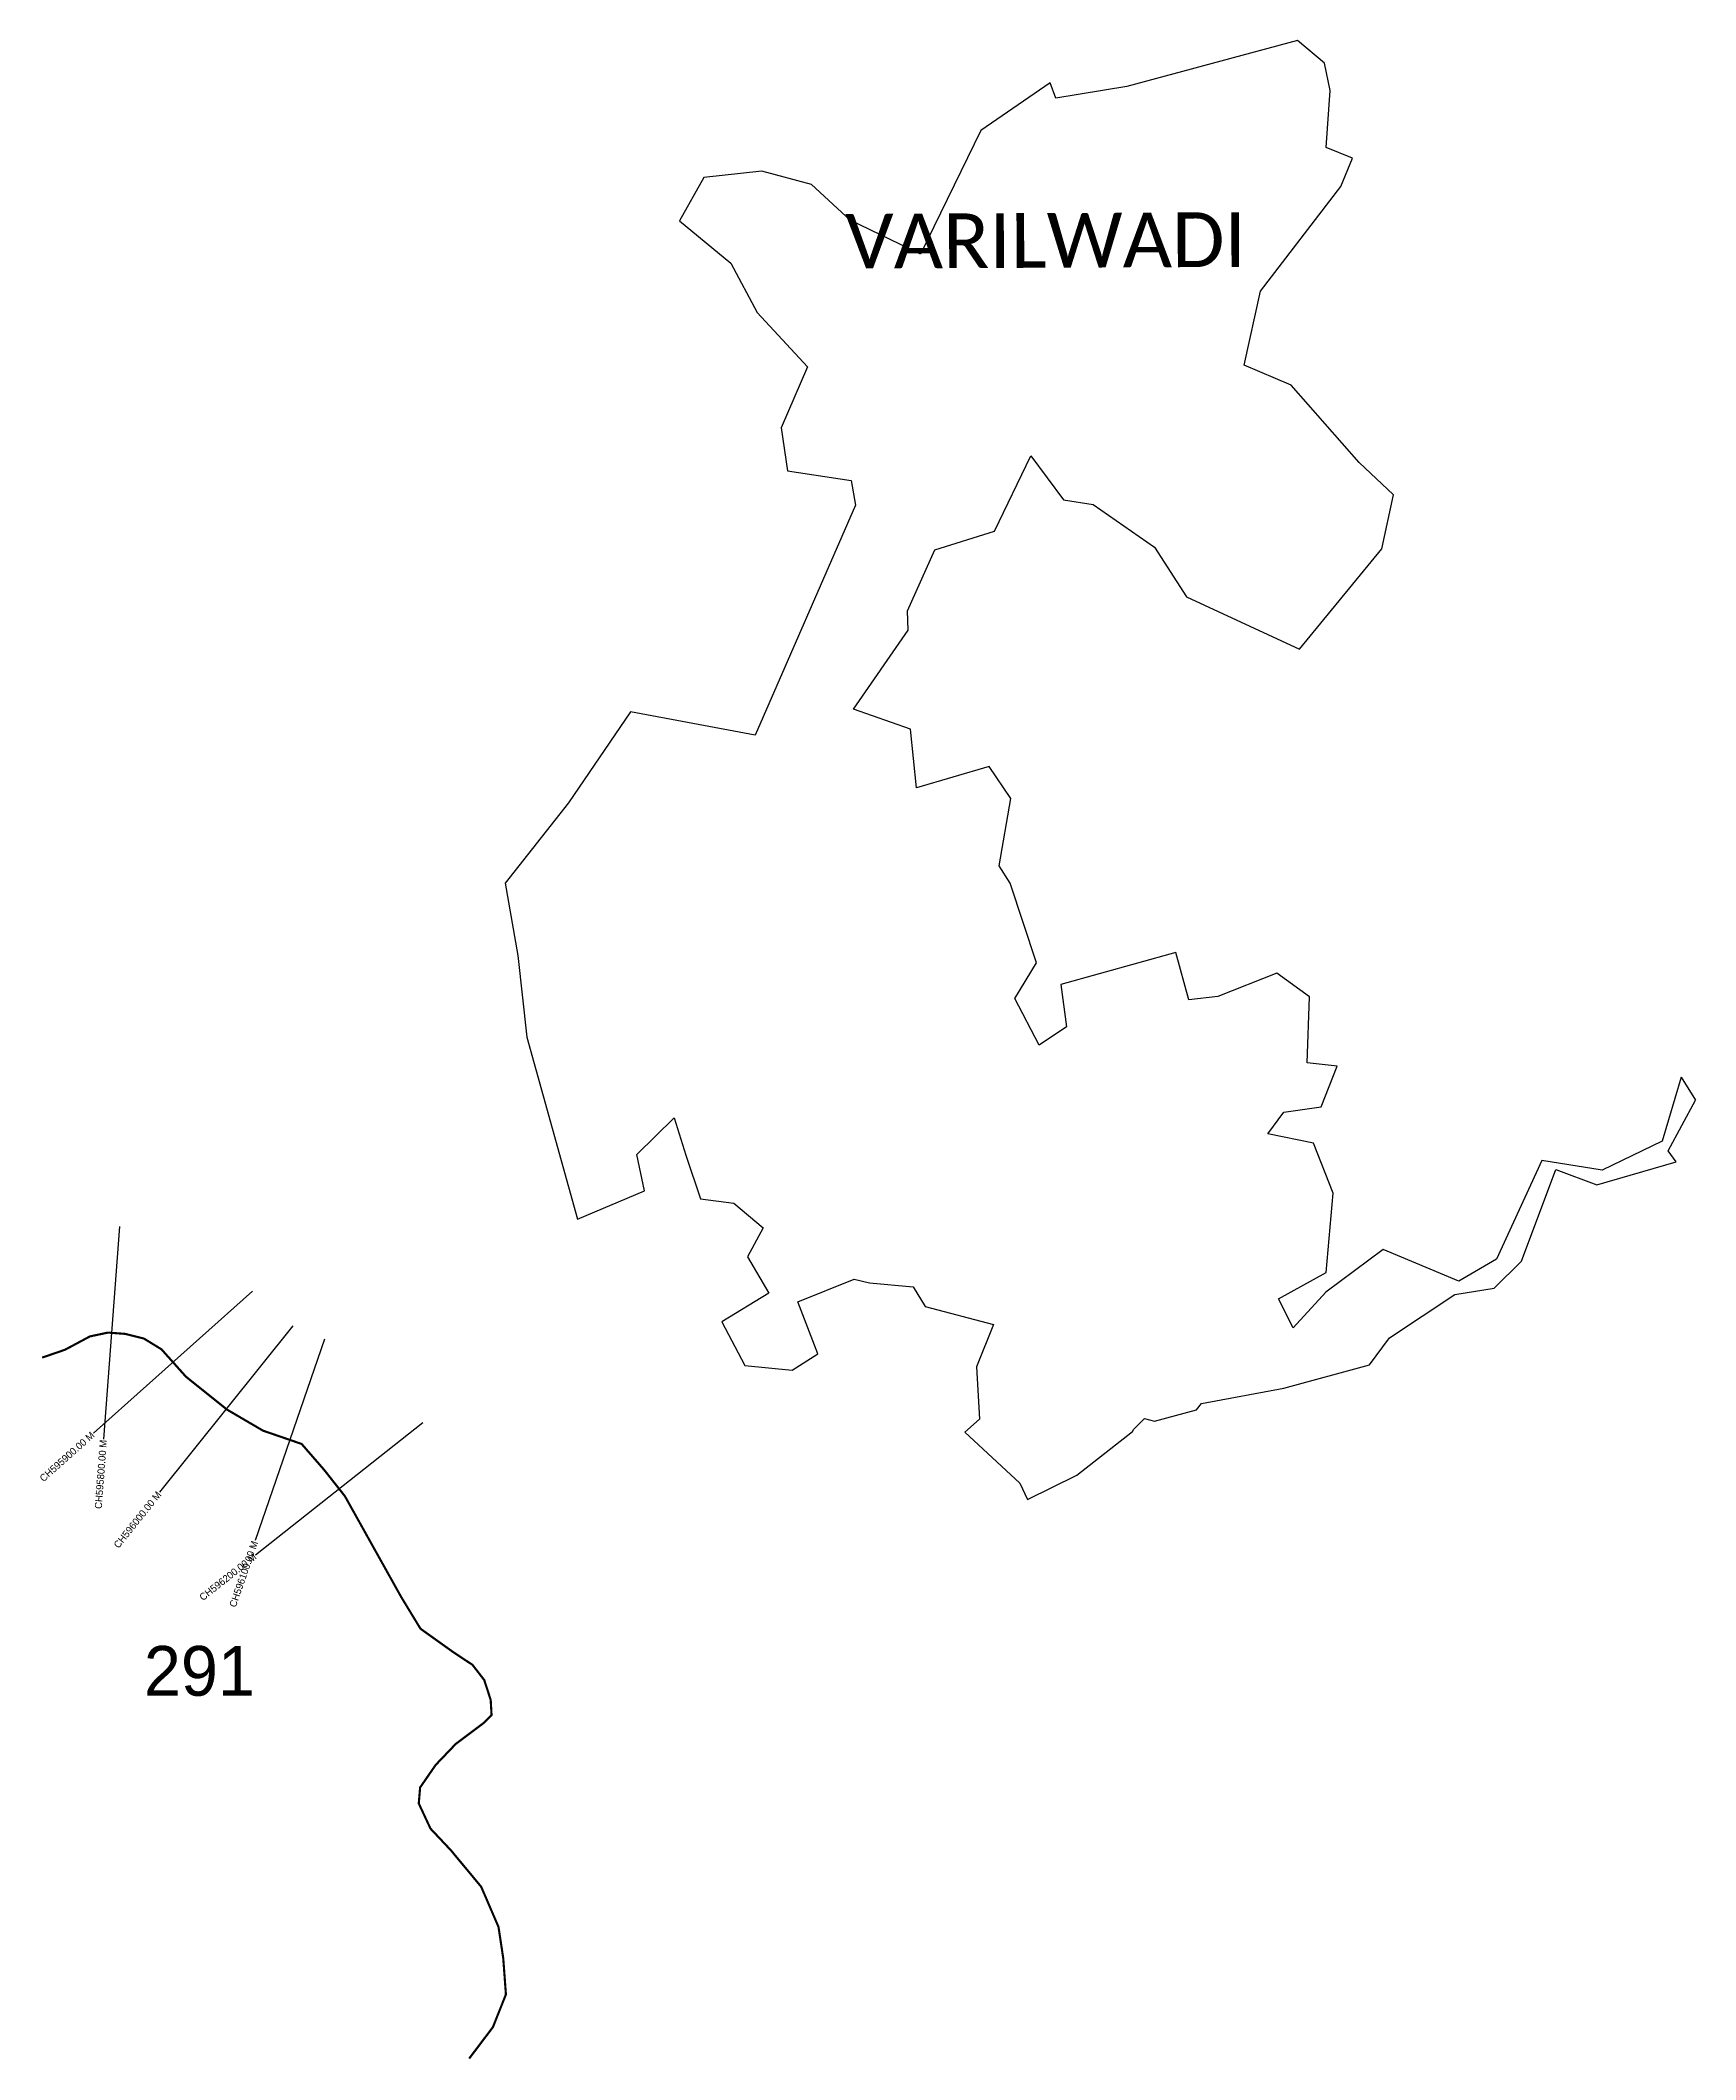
# Model space of a CAD drawing. Header units: metres. Extents: x 322830 to 325158, y 1832900 to 1835742.
import ezdxf
from ezdxf.enums import TextEntityAlignment as Align

# ---------------------------------------------------------------- set-up
doc = ezdxf.new("R2010")
doc.units = ezdxf.units.M
for name, color, linetype in [('CS', 134, 'Continuous'), ('CSMark', 6, 'Continuous'), ('NATURALLY PROTECTED', 3, 'Continuous'), ('village', 3, 'Continuous'), ('VILLAGE NAME', 250, 'Continuous')]:
    doc.layers.add(name, color=color, linetype=linetype)

msp = doc.modelspace()

# ---------------------------------------------------------------- linework, layer by layer
at = {"color": 6}
msp.add_lwpolyline([(325138, 1834282.5), (325158.2, 1834250)], dxfattribs=at)
at = {"layer": 'CS'}
for p, q in [((322940.7, 1834072.4), (322918.2, 1833773.2)), ((323128.2, 1833981.2), (322904.2, 1833781.6)), ((323184.9, 1833932.6), (322997.3, 1833698.5)), ((323229.4, 1833914), (323131.8, 1833630.3)), ((323367.6, 1833796.1), (323132.3, 1833610))]:
    msp.add_line(p, q, dxfattribs=at)
at = {"layer": 'NATURALLY PROTECTED', "const_width": 3, "flags": 128}
msp.add_lwpolyline([(322832, 1833887.9), (322864.3, 1833899), (322899.2, 1833917.7), (322924.6, 1833923.1), (322948.7, 1833921.3), (322975.2, 1833914.7), (322999.9, 1833899.6), (323034.3, 1833861.1), (323092.2, 1833814.7), (323142.8, 1833785.1), (323197.1, 1833766.4), (323228.5, 1833730.3), (323258, 1833692.9), (323337.2, 1833551), (323364.3, 1833506.4), (323408.9, 1833474.5), (323437.5, 1833455.5), (323454, 1833434.2), (323463.1, 1833406.2), (323464.3, 1833384.9), (323453.4, 1833373.9), (323413.8, 1833344.1), (323385.7, 1833314.7), (323363.8, 1833283), (323361.9, 1833260.5), (323378.4, 1833225.1), (323407, 1833194.7), (323449.7, 1833143.3), (323474.1, 1833086.7), (323480.8, 1833042.2), (323484.5, 1832991.7), (323466.2, 1832945.7), (323432.8, 1832901.5)], dxfattribs=at)
at = {"layer": 'village', "color": 6}
for points in [[(324675.6, 1835575.8, 0), (324638.5, 1835590.9, 0), (324644.1, 1835671.2, 0), (324636, 1835709.6, 0), (324598, 1835741.5, 0), (324358, 1835676.8, 0), (324258, 1835660, 0), (324250.4, 1835681.8, 0), (324152.7, 1835614.5, 0), (324067.6, 1835440.5, 0), (323968.6, 1835488.3, 0), (323914.6, 1835538.6, 0), (323844.7, 1835557.7, 0), (323763.1, 1835548.7, 0), (323728.8, 1835487.5, 0)], [(325138, 1834282.5, 0), (325111.3, 1834192.3, 0), (325026.8, 1834151.7, 0), (324941.9, 1834165.3, 0), (324878.1, 1834026.6, 0), (324825, 1833995.3, 0), (324718.8, 1834040.2, 0), (324637.9, 1833979.8, 0), (324592, 1833929.6, 0), (324571.6, 1833970.8, 0), (324638.5, 1834007.7, 0), (324648.2, 1834119.1, 0), (324620.6, 1834189.6, 0), (324556.3, 1834202.8, 0), (324578.8, 1834233.1, 0), (324631.2, 1834240.6, 0), (324653.9, 1834298.2, 0), (324611.8, 1834302.7, 0), (324615.1, 1834395.5, 0), (324569.1, 1834428.7, 0), (324485.9, 1834396.1, 0), (324445.2, 1834391.5, 0), (324426.8, 1834458.1, 0), (324265.4, 1834412.8, 0), (324273.1, 1834353.4, 0), (324234.6, 1834327.4, 0), (324200.6, 1834393.1, 0), (324230.9, 1834443.4, 0), (324193.8, 1834555.7, 0), (324178.2, 1834580.1, 0), (324195, 1834674.7, 0), (324164.5, 1834719.6, 0), (324062.2, 1834689.6, 0), (324053.9, 1834772.2, 0), (323973.3, 1834800.6, 0), (324050.2, 1834911.7, 0), (324049.4, 1834938.9, 0), (324087.9, 1835024.4, 0), (324171.9, 1835050.7, 0), (324223.1, 1835157, 0), (324268.9, 1835094.9, 0), (324310.5, 1835088.6, 0), (324397, 1835028.4, 0), (324441.8, 1834958.7, 0), (324601.1, 1834885, 0), (324716.6, 1835025.9, 0), (324733.2, 1835101.8, 0), (324685.1, 1835147.3, 0), (324589.1, 1835256.2, 0), (324523.2, 1835284.6, 0), (324546.2, 1835388.5, 0), (324659.1, 1835535.8, 0), (324675.6, 1835575.8, 0)], [(323728.8, 1835487.5, 0), (323801.1, 1835427.8, 0), (323838, 1835358.7, 0), (323908.8, 1835282, 0), (323871.6, 1835196.5, 0), (323880.7, 1835135.6, 0), (323970.2, 1835122.1, 0), (323976.5, 1835087.7, 0), (323835.2, 1834764, 0), (323660, 1834796.7, 0), (323572.4, 1834668.7, 0), (323483.3, 1834555.4, 0), (323501.5, 1834453.8, 0), (323513.9, 1834338.9, 0), (323585, 1834082.8, 0), (323679.3, 1834122.5, 0), (323668.7, 1834173.7, 0), (323721.1, 1834225.4, 0), (323737.6, 1834173, 0), (323758.1, 1834111.2, 0), (323805.1, 1834105.3, 0), (323846.3, 1834070.3, 0), (323824.2, 1834029.8, 0), (323854.4, 1833978.5, 0), (323788.2, 1833938.4, 0), (323820.5, 1833876.9, 0), (323887, 1833870.3, 0), (323923.4, 1833893.4, 0), (323895.3, 1833966.5, 0), (323974.6, 1833998.3, 0), (323995.8, 1833993, 0), (324057.6, 1833987.7, 0), (324074.1, 1833959.6, 0), (324170.6, 1833934.5, 0), (324146.6, 1833874.8, 0), (324150.7, 1833801.3, 0), (324130.2, 1833782.8, 0), (324207.4, 1833711, 0), (324218.2, 1833688.4, 0), (324287.6, 1833722.6, 0), (324365.9, 1833784, 0)], [(324365.9, 1833784, 0), (324367.8, 1833787.4, 0), (324383.1, 1833802, 0), (324397.1, 1833798.4, 0), (324456.1, 1833814.6, 0), (324463, 1833823.5, 0), (324578.7, 1833844.9, 0), (324699.3, 1833877.5, 0), (324727.5, 1833915.8, 0), (324819.6, 1833976.9, 0), (324875, 1833985.8, 0), (324913.1, 1834023.5, 0), (324961.8, 1834152.7, 0), (325019.4, 1834131.1, 0), (325130.7, 1834163.4, 0), (325119.7, 1834179.1, 0), (325158.2, 1834250, 0)]]:
    msp.add_polyline3d(points, dxfattribs=at)

# ---------------------------------------------------------------- texts
at = {"insert": (322975.2, 1833482.1), "char_height": 70, "attachment_point": 1}
msp.add_mtext_dynamic_manual_height_columns('291', width=95.172, gutter_width=1, heights=[0], dxfattribs=at)
at = {"layer": 'CSMark'}
for s, rotation, p in [('CH595900.00 M', 41.7026, (322903.4, 1833780.9)), ('CH595800.00 M', 85.7128, (322918.2, 1833772.2)), ('CH596000.00 M', 51.281, (322996.6, 1833697.7)), ('CH596100.00 M', 71.0021, (323131.4, 1833629.4)), ('CH596200.00 M', 38.333, (323131.5, 1833609.4))]:
    msp.add_text(s, height=10, rotation=rotation, dxfattribs=at).set_placement(p, align=Align.MIDDLE_RIGHT)
at = {"layer": 'VILLAGE NAME', "insert": (323961.7, 1835497.4), "char_height": 77.016, "attachment_point": 1, "rotation": 0.2435}
msp.add_mtext_dynamic_manual_height_columns('{\\fCalibri|b0|i0|c0|p34;VARILWADI}', width=707.379, gutter_width=385.1, heights=[0], dxfattribs=at)

doc.saveas('drawing.dxf')
